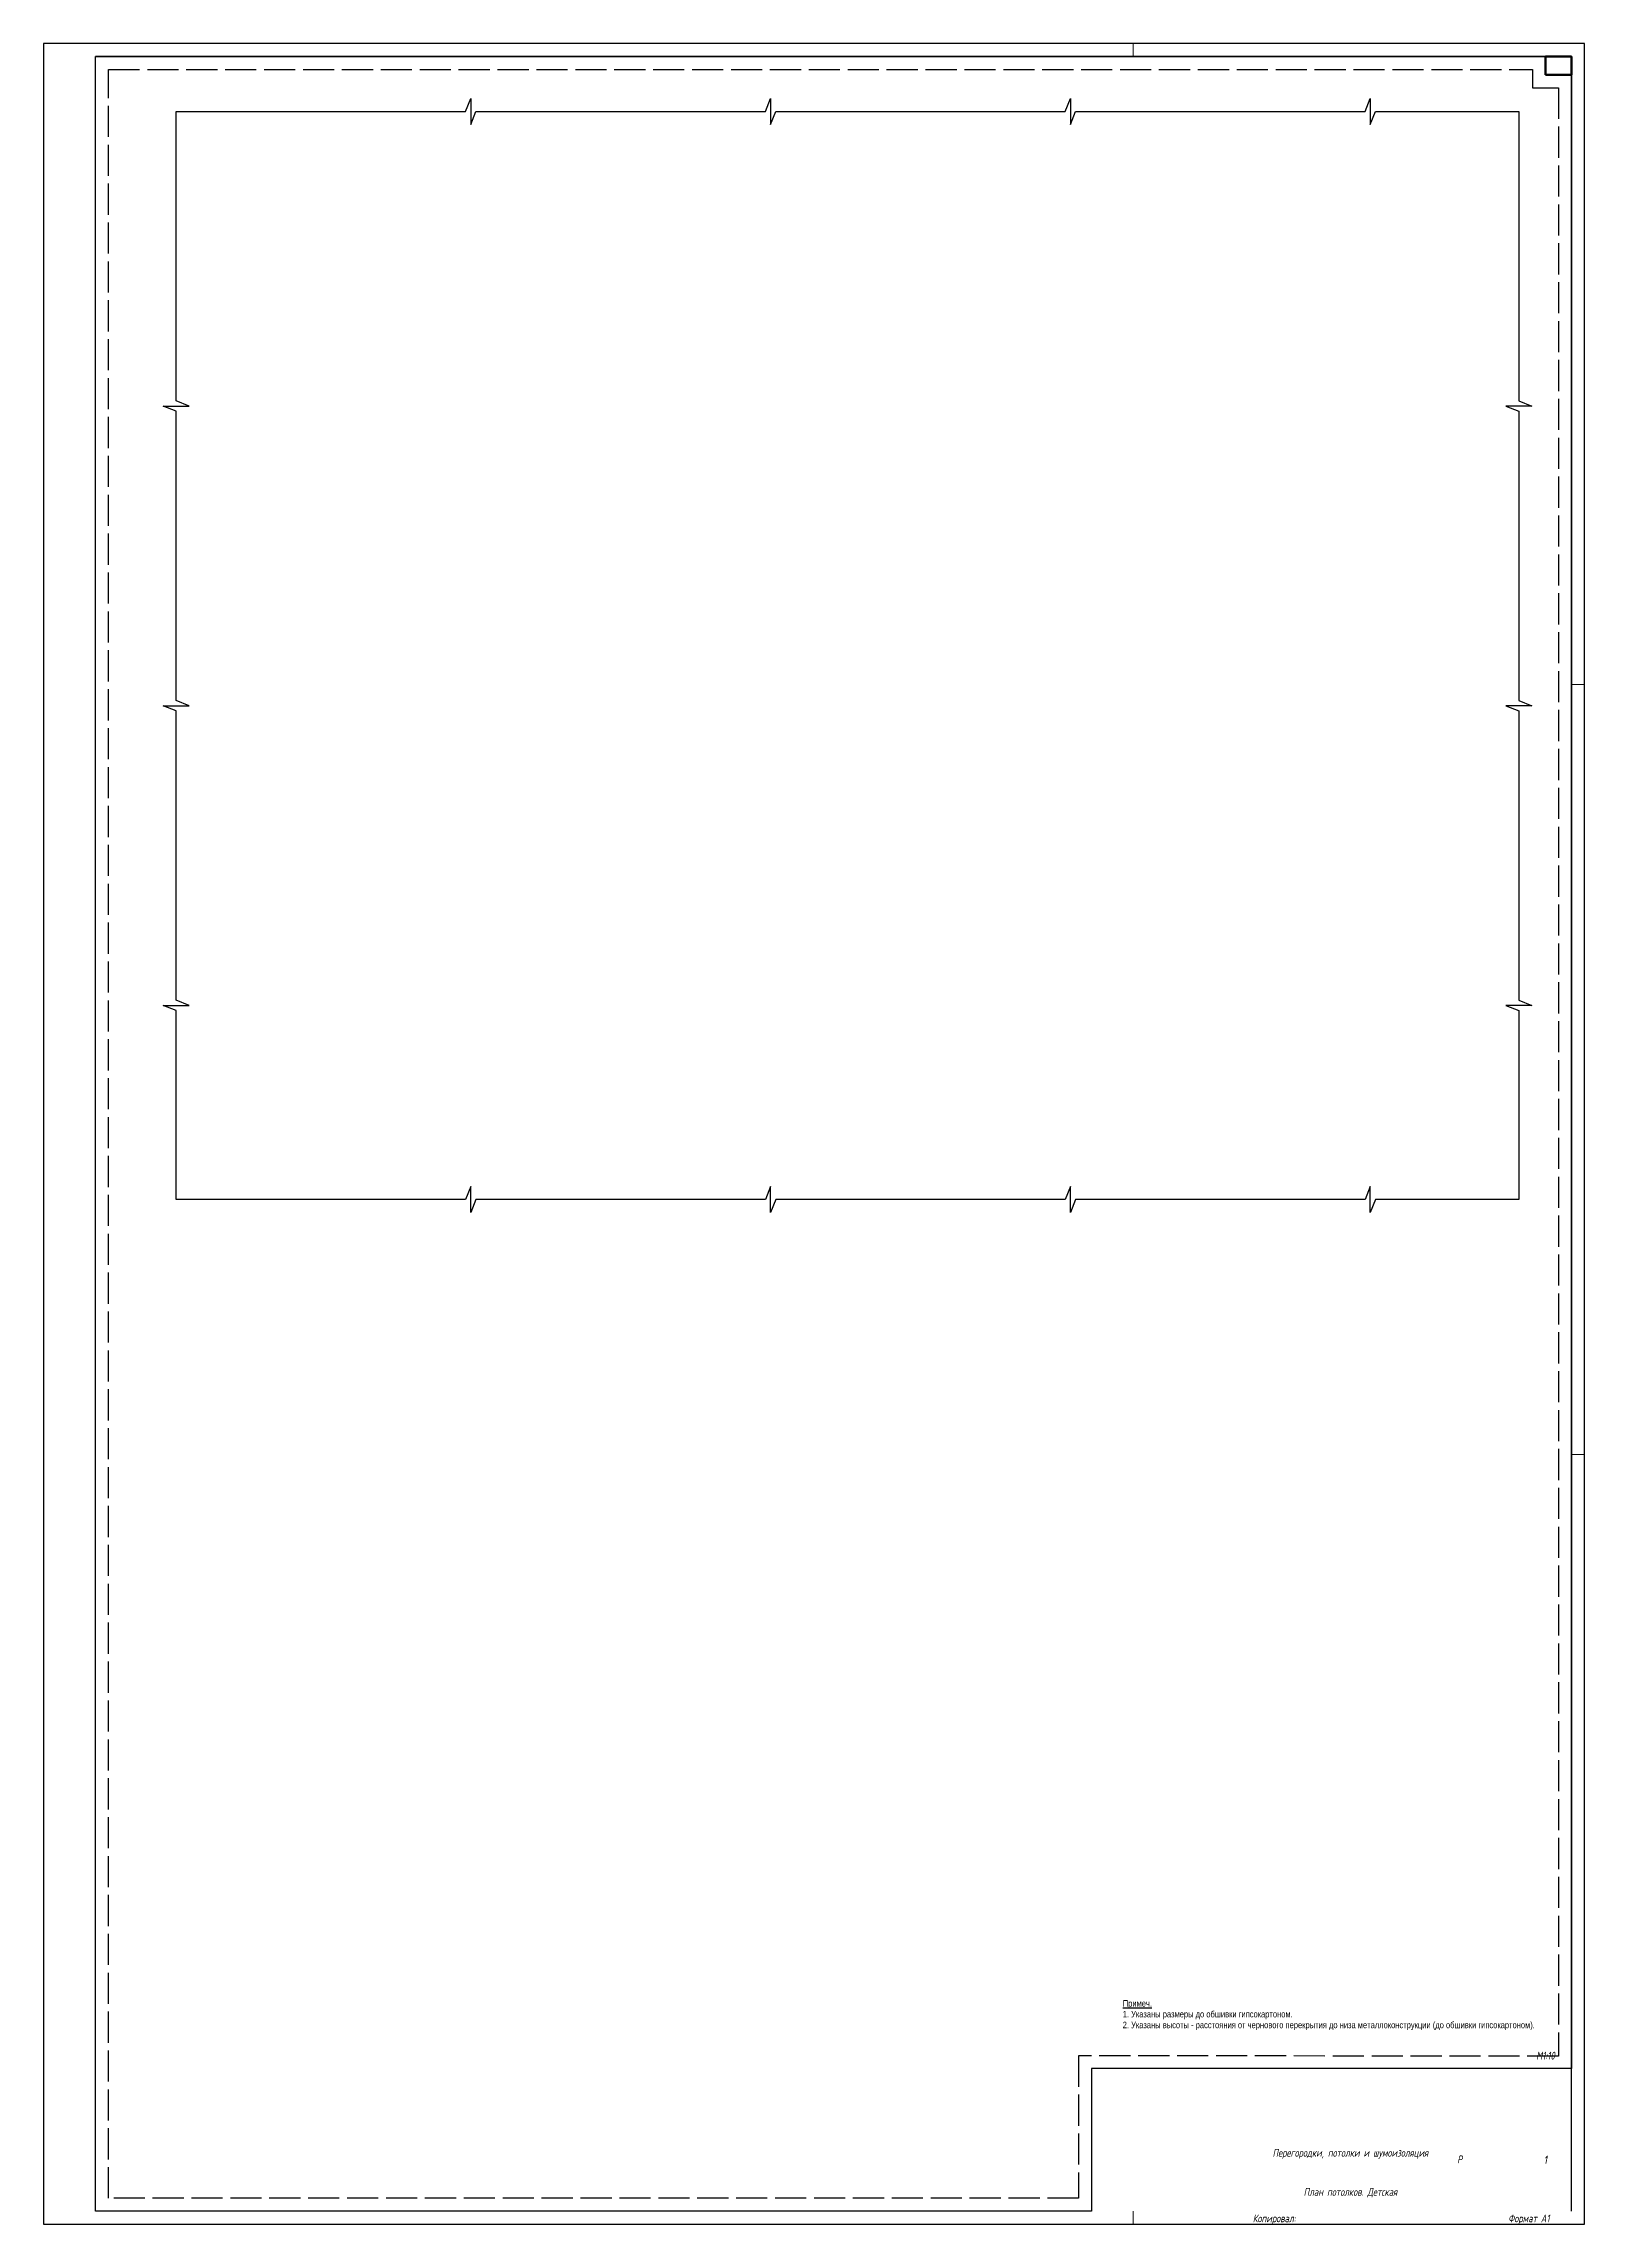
# Paper-space layout 'потолки детская' of a CAD drawing. Header units: millimetres. Extents: x 1444 to 2038, y -7 to 834.
import ezdxf

# ---------------------------------------------------------------- set-up
doc = ezdxf.new("R2010")
doc.units = ezdxf.units.MM
doc.linetypes.add('ACAD_ISO02W100', pattern=[15, 12, -3])
doc.layers.add('100 noprint', color=1, linetype='Continuous', plot=False)
doc.layers.add('noprint', color=2, linetype='Continuous', plot=False)
doc.layers.add('stamp', color=7, linetype='Continuous')
doc.styles.add('ГОСТ-ISOCPEUR', font='isocpeui.ttf', dxfattribs={"width": 0.8})

psp = doc.layouts.new('потолки детская')

# ---------------------------------------------------------------- linework, layer by layer
for p, q in [((2032.89, 829.25), (1463.89, 829.25)), ((2032.89, -1.74), (2032.89, 829.25))]:
    psp.add_line(p, q)
psp.add_lwpolyline([(1494.98, 461.29), (1489.98, 463.29), (1499.98, 463.29), (1494.98, 465.29), (1494.98, 576.88), (1489.98, 578.88), (1499.98, 578.88), (1494.98, 580.88), (1494.98, 692.47), (1489.98, 694.47), (1499.98, 694.47), (1494.98, 696.47), (1494.98, 808.06), (1606.57, 808.06), (1608.57, 813.06), (1608.57, 803.06), (1610.57, 808.06), (1722.16, 808.06), (1724.16, 813.06), (1724.16, 803.06), (1726.16, 808.06), (1837.75, 808.06), (1839.75, 813.06), (1839.75, 803.06), (1841.75, 808.06), (1953.34, 808.06), (1955.34, 813.06), (1955.34, 803.06), (1957.34, 808.06), (2012.67, 808.06), (2012.67, 696.47), (2017.67, 694.47), (2007.67, 694.47), (2012.67, 692.47), (2012.67, 580.88), (2017.67, 578.88), (2007.67, 578.88), (2012.67, 576.88), (2012.67, 465.29), (2017.67, 463.29), (2007.67, 463.29), (2012.67, 461.29), (2012.67, 388.51), (1957.34, 388.51), (1955.34, 383.51), (1955.34, 393.51), (1953.34, 388.51), (1841.75, 388.51), (1839.75, 383.51), (1839.75, 393.51), (1837.75, 388.51), (1726.16, 388.51), (1724.16, 383.51), (1724.16, 393.51), (1722.16, 388.51), (1610.57, 388.51), (1608.57, 383.51), (1608.57, 393.51), (1606.57, 388.51), (1494.98, 388.51)], close=True)
at = {"layer": 'noprint'}
psp.add_lwpolyline([(2037.89, -6.74), (2037.89, 834.25), (1443.89, 834.25), (1443.89, -6.74)], close=True, dxfattribs=at)
at = {"layer": 'noprint', "linetype": 'ACAD_ISO02W100'}
psp.add_lwpolyline([(1468.89, 824.25), (2017.89, 824.25), (2017.89, 817.25), (2027.89, 817.25), (2027.89, 58.01), (1842.89, 58.26), (1842.89, 3.26), (1468.89, 3.26)], close=True, dxfattribs=at)
at = {"layer": 'stamp', "lineweight": 0}
for p, q in [((1863.89, 829.26), (1863.89, 834.25)), ((2037.89, 587.07), (2032.89, 587.07)), ((2037.89, 290.16), (2032.89, 290.16)), ((1863.89, -6.74), (1863.89, -1.74))]:
    psp.add_line(p, q, dxfattribs=at)
at = {"layer": 'stamp'}
psp.add_lwpolyline([(1463.89, 829.25), (2022.89, 829.25), (2022.89, 822.25), (2032.89, 822.25), (2032.89, 53.26), (1847.89, 53.26), (1847.89, -1.74), (1463.89, -1.74)], close=True, dxfattribs=at)
at = {"layer": 'stamp', "lineweight": 50}
psp.add_lwpolyline([(2022.89, 822.25), (2032.89, 822.25), (2032.89, 829.25), (2022.89, 829.25)], close=True, dxfattribs=at)

# ---------------------------------------------------------------- texts
at = {"insert": (1859.91, 79.69), "char_height": 2.5, "width": 153.6433, "attachment_point": 1, "style": 'ГОСТ-ISOCPEUR'}
psp.add_mtext('{\\fUbuntu|b0|i0|c0|p34;\\LПримеч.\\P\\l1. Указаны размеры до обшивки гипсокартоном.\\P2. Указаны высоты - расстояния от чернового перекрытия до низа металлоконструкции (до обшивки гипсокартоном).}', dxfattribs=at)
at = {"layer": 'stamp', "lineweight": 35, "style": 'ГОСТ-ISOCPEUR', "width": 0.8}
for s, p in [('Копировал:', (1910.04, -5.99)), ('Формат А1', (2008.54, -5.99))]:
    psp.add_text(s, height=3, dxfattribs=at).set_placement(p)
at = {"layer": 'stamp', "ltscale": 100, "char_height": 3, "width": 20, "attachment_point": 4, "style": 'ГОСТ-ISOCPEUR'}
for s, insert in [('{\\pxqc;М1:10}', (2012.89, 58.26)), ('{\\pxqc;Р}', (1979.84, 18.26)), ('\\pxqc;1', (2012.89, 18.26)), ('\\pxqc;1', (2012.89, 18.01))]:
    psp.add_mtext(s, dxfattribs=dict(at, insert=insert))
at = {"layer": 'stamp', "lineweight": 35, "char_height": 3, "width": 70.1573, "attachment_point": 5, "style": 'ГОСТ-ISOCPEUR'}
for s, insert in [('{Перегородки, потолки и шумоизоляция}', (1947.7, 20.4)), ('{План потолков. Детская}', (1947.7, 5.4))]:
    psp.add_mtext(s, dxfattribs=dict(at, insert=insert))

# ---------------------------------------------------------------- viewports
at = {"layer": '100 noprint', "color": 1, "view_target_point": (25032.54, -23360.47)}
vp = psp.add_viewport(center=(1753.83, 598.29), size=(527.7, 429.5536), view_center_point=(-67841.02, 8467.83), view_height=4295.5361, dxfattribs=at)
vp.dxf.flags = 0x10000  # cut along an outline
vp.dxf.clipping_boundary_handle = psp.add_lwpolyline([(1494.98, 461.29), (1489.98, 463.29), (1499.98, 463.29), (1494.98, 465.29), (1494.98, 576.88), (1489.98, 578.88), (1499.98, 578.88), (1494.98, 580.88), (1494.98, 692.47), (1489.98, 694.47), (1499.98, 694.47), (1494.98, 696.47), (1494.98, 808.06), (1606.57, 808.06), (1608.57, 813.06), (1608.57, 803.06), (1610.57, 808.06), (1722.16, 808.06), (1724.16, 813.06), (1724.16, 803.06), (1726.16, 808.06), (1837.75, 808.06), (1839.75, 813.06), (1839.75, 803.06), (1841.75, 808.06), (1953.34, 808.06), (1955.34, 813.06), (1955.34, 803.06), (1957.34, 808.06), (2012.67, 808.06), (2012.67, 696.47), (2017.67, 694.47), (2007.67, 694.47), (2012.67, 692.47), (2012.67, 580.88), (2017.67, 578.88), (2007.67, 578.88), (2012.67, 576.88), (2012.67, 465.29), (2017.67, 463.29), (2007.67, 463.29), (2012.67, 461.29), (2012.67, 388.51), (1957.34, 388.51), (1955.34, 383.51), (1955.34, 393.51), (1953.34, 388.51), (1841.75, 388.51), (1839.75, 383.51), (1839.75, 393.51), (1837.75, 388.51), (1726.16, 388.51), (1724.16, 383.51), (1724.16, 393.51), (1722.16, 388.51), (1610.57, 388.51), (1608.57, 383.51), (1608.57, 393.51), (1606.57, 388.51), (1494.98, 388.51)], format="xyb", close=True, dxfattribs={"invisible": 1}).dxf.handle

doc.saveas('drawing.dxf')
